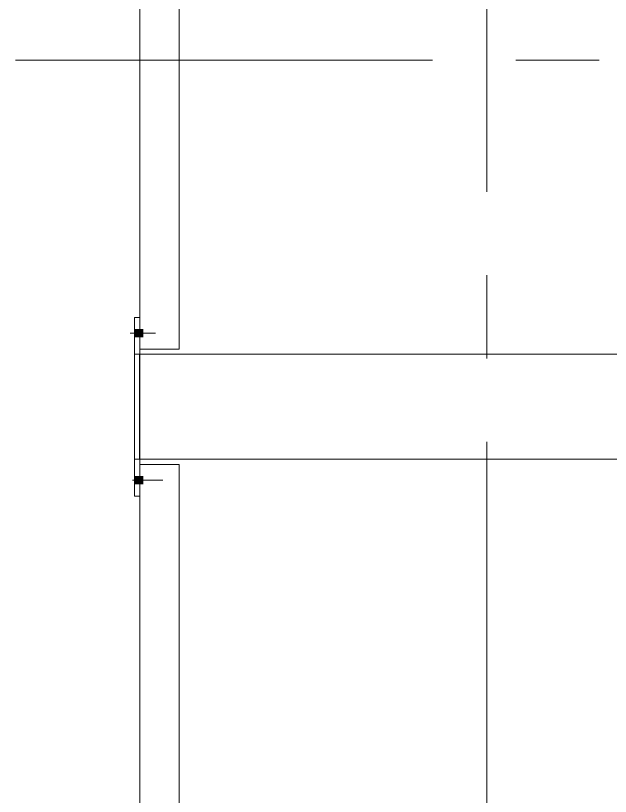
# Model space of a CAD drawing. Header units: millimetres. Extents: x -220592 to 404889, y -217665 to 38245.
# Drawn here: x -997.68 to -986.35, y -1210.31 to -1195.44 of the extents above; entities that cross this region are included whole.
import ezdxf

# ---------------------------------------------------------------- set-up
doc = ezdxf.new("R2010")
doc.units = ezdxf.units.MM
doc.linetypes.add('XKITLINE00', pattern=[0])
doc.layers.add('000 - 0_HIDE_OBJ_FRAMING_DEF_SUB_1', color=7, linetype='Continuous')
doc.layers.add('S-GRID', color=7, linetype='Continuous', lineweight=0)

# ---------------------------------------------------------------- blocks, each defined once
blk = doc.blocks.new('*A13469')
at = {"layer": 'S-GRID', "color": 7, "linetype": 'XKITLINE00', "lineweight": 0}
for p, q in [((-177.593349, 210.283905), (-177.593349, 218.221405)), ((-177.593349, 207.108905), (-177.593349, 208.696405)), ((-177.593349, 197.583905), (-177.593349, 205.521405))]:
    blk.add_line(p, q, dxfattribs=at)
blk = doc.blocks.new('*A13470')
at = {"layer": '000 - 0_HIDE_OBJ_FRAMING_DEF_SUB_1', "color": 7, "linetype": 'XKITLINE00', "lineweight": 0}
for p, q in [((-183.453349, 205.088511), (-184.203349, 205.088511)), ((-184.203349, 205.088511), (-184.203349, 192.288511)), ((-183.453349, 205.088511), (-183.453349, 192.288511)), ((-183.453349, 192.288511), (-184.203349, 192.288511))]:
    blk.add_line(p, q, dxfattribs=at)
blk = doc.blocks.new('*A14622')
at = {"layer": 'S-GRID', "color": 7, "linetype": 'XKITLINE00', "lineweight": 0}
for p, q in [((-186.567349, 212.790805), (-178.629849, 212.790805)), ((-177.042349, 212.790805), (-175.454849, 212.790805))]:
    blk.add_line(p, q, dxfattribs=at)
blk = doc.blocks.new('*A14792')
at = {"layer": '000 - 0_HIDE_OBJ_FRAMING_DEF_SUB_1'}
for points in [[(-184.303, 204.859), (-184.203, 204.859), (-184.203, 204.719), (-184.303, 204.719)], [(-184.303, 204.859), (-184.203, 204.859), (-184.203, 204.719), (-184.303, 204.719)], [(-184.203, 204.859), (-184.138, 204.859), (-184.138, 204.719), (-184.203, 204.719)], [(-184.203, 204.859), (-184.138, 204.859), (-184.138, 204.719), (-184.203, 204.719)]]:
    blk.add_hatch(color=7, dxfattribs=at).paths.add_polyline_path(points, flags=17)
at = {"layer": '000 - 0_HIDE_OBJ_FRAMING_DEF_SUB_1', "color": 7, "linetype": 'XKITLINE00', "lineweight": 0}
for p, q in [((-184.303, 204.859), (-184.203, 204.859)), ((-184.303, 204.859), (-184.203, 204.859)), ((-184.203, 204.859), (-184.138, 204.859)), ((-184.203, 204.859), (-184.138, 204.859)), ((-184.341, 204.789), (-183.762, 204.789)), ((-184.341, 204.789), (-183.762, 204.789)), ((-184.303, 204.719), (-184.203, 204.719)), ((-184.303, 204.719), (-184.203, 204.719)), ((-184.203, 204.719), (-184.138, 204.719)), ((-184.203, 204.719), (-184.138, 204.719))]:
    blk.add_line(p, q, dxfattribs=at)
blk = doc.blocks.new('*A14793')
at = {"layer": '000 - 0_HIDE_OBJ_FRAMING_DEF_SUB_1'}
for points in [[(-184.203, 207.519), (-184.303, 207.519), (-184.303, 207.659), (-184.203, 207.659)], [(-184.203, 207.519), (-184.303, 207.519), (-184.303, 207.659), (-184.203, 207.659)], [(-184.138, 207.519), (-184.203, 207.519), (-184.203, 207.659), (-184.138, 207.659)], [(-184.138, 207.519), (-184.203, 207.519), (-184.203, 207.659), (-184.138, 207.659)]]:
    blk.add_hatch(color=7, dxfattribs=at).paths.add_polyline_path(points, flags=17)
at = {"layer": '000 - 0_HIDE_OBJ_FRAMING_DEF_SUB_1', "color": 7, "linetype": 'XKITLINE00', "lineweight": 0}
for p, q in [((-184.303, 207.659), (-184.203, 207.659)), ((-184.303, 207.659), (-184.203, 207.659)), ((-184.203, 207.659), (-184.138, 207.659)), ((-184.203, 207.659), (-184.138, 207.659)), ((-184.383, 207.589), (-183.903, 207.589)), ((-184.383, 207.589), (-183.903, 207.589)), ((-184.303, 207.519), (-184.203, 207.519)), ((-184.303, 207.519), (-184.203, 207.519)), ((-184.203, 207.519), (-184.138, 207.519)), ((-184.203, 207.519), (-184.138, 207.519))]:
    blk.add_line(p, q, dxfattribs=at)
blk = doc.blocks.new('*A14794')
at = {"layer": '000 - 0_HIDE_OBJ_FRAMING_DEF_SUB_1', "color": 7, "linetype": 'XKITLINE00', "lineweight": 0}
for p, q in [((-184.211249, 207.188511), (-172.994673, 207.188511)), ((-184.211249, 205.188511), (-184.211249, 207.188511)), ((-172.972866, 207.188511), (-172.356761, 207.188511)), ((-172.340186, 207.188511), (-172.319607, 207.188511)), ((-171.648652, 207.188511), (-171.153485, 207.188511)), ((-184.211249, 205.188511), (-173.046746, 205.188511)), ((-173.025037, 205.188511), (-172.369788, 205.188511)), ((-171.648652, 205.188511), (-171.153485, 205.188511))]:
    blk.add_line(p, q, dxfattribs=at)
blk = doc.blocks.new('*A14795')
at = {"layer": '000 - 0_HIDE_OBJ_FRAMING_DEF_SUB_1', "color": 7, "linetype": 'XKITLINE00', "lineweight": 0}
for p, q in [((-184.203349, 207.888511), (-184.303349, 207.888511)), ((-184.303349, 207.888511), (-184.303349, 204.488511)), ((-184.303349, 207.188511), (-184.203349, 207.188511)), ((-184.203349, 207.288511), (-184.203349, 205.088511)), ((-184.203349, 205.188511), (-184.303349, 205.188511)), ((-184.303349, 204.488511), (-184.203349, 204.488511))]:
    blk.add_line(p, q, dxfattribs=at)
blk = doc.blocks.new('*A14796')
at = {"layer": '000 - 0_HIDE_OBJ_FRAMING_DEF_SUB_1', "color": 7, "linetype": 'XKITLINE00', "lineweight": 0}
for p, q in [((-183.453349, 220.088511), (-184.203349, 220.088511)), ((-184.203349, 220.088511), (-184.203349, 207.288511)), ((-183.453349, 220.088511), (-183.453349, 207.288511)), ((-183.453349, 207.288511), (-184.203349, 207.288511))]:
    blk.add_line(p, q, dxfattribs=at)

msp = doc.modelspace()

# ---------------------------------------------------------------- block references
at = {"color": 7, "lineweight": 0}
for name in ['*A13469', '*A14796', '*A14622', '*A14795', '*A14793', '*A14794', '*A13470', '*A14792']:
    msp.add_blockref(name, (-811.109, -1409.08), dxfattribs=at)

doc.saveas('drawing.dxf')
